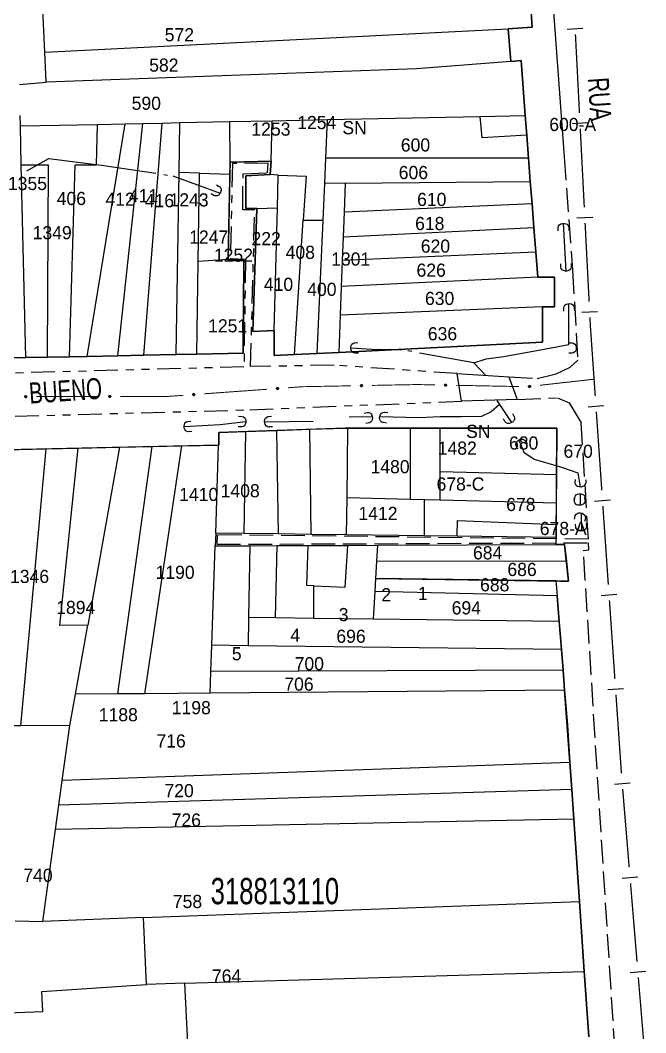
# Model space of a CAD drawing. Extents: x 201053 to 202535, y 4855063 to 4857394.
# Drawn here: x 202379.5 to 202498.6, y 4856616.6 to 4856809.4 of the extents above; entities that cross this region are included whole.
import ezdxf
from ezdxf.enums import TextEntityAlignment as Align

# ---------------------------------------------------------------- set-up
doc = ezdxf.new("R2010")
doc.units = 0
doc.header["$LTSCALE"] = 1.5
doc.header["$MEASUREMENT"] = 0
for name, pattern in [('TRACO_05', [11, 7, -1, 0.5, -1, 0.5, -1]), ('TRACO_11', [8, 3, -1, 3, -1]), ('TRACO_25', [8, 3, -1, 1, -1, 1, -1])]:
    doc.linetypes.add(name, pattern=pattern)
for name, color, linetype in [('CD_MALHA_LOTES', 7, 'CONTINUOUS'), ('CD_TXT_QUADRA', 2, 'CONTINUOUS'), ('HD-VALAS-DRENOS', 170, 'CONTINUOUS'), ('LM-LIM-SETORES-BAIRROS', 250, 'CONTINUOUS'), ('RU-QUADRA', 210, 'CONTINUOUS'), ('SV-BUEIRO-VALA', 7, 'CONTINUOUS'), ('SV-EIXO-RUA-N-PAV', 6, 'CONTINUOUS'), ('SV-PONTE-BUEIRO', 251, 'CONTINUOUS'), ('SV-RUA-NAO-PAV', 7, 'CONTINUOUS'), ('SV-RUA-PAVIM', 7, 'CONTINUOUS'), ('SV-TXT-RUA-PAV', 7, 'CONTINUOUS'), ('Th_NmrPort', 7, 'CONTINUOUS')]:
    doc.layers.add(name, color=color, linetype=linetype)
doc.styles.add('ARIAL', font='ARIAL.SHX')

# ---------------------------------------------------------------- blocks, each defined once
blk = doc.blocks.new('COD120', base_point=(202246.23, 4857300.32))
at = {"layer": 'SV-BUEIRO-VALA'}
blk.add_lwpolyline([(202245.23, 4857298.92), (202245.23, 4857299.503333), (202245.23, 4857299.590833), (202245.313333, 4857299.824167), (202245.48, 4857300.086667), (202245.73, 4857300.2325), (202246.063333, 4857300.32), (202246.396667, 4857300.32), (202246.73, 4857300.2325), (202246.98, 4857300.086667), (202247.146667, 4857299.824167), (202247.23, 4857299.590833), (202247.23, 4857299.503333), (202247.23, 4857298.92)], dxfattribs=at)

msp = doc.modelspace()

# ---------------------------------------------------------------- linework, layer by layer
at = {"layer": 'CD_MALHA_LOTES', "linetype": 'Continuous', "flags": 128}
for points in [[(202476.63, 4856812.85), (202476.94, 4856808.05), (202472.35, 4856807.7)], [(202384.16, 4856803.28), (202383.78, 4856811.41)], [(202384.16, 4856803.28), (202472.35, 4856807.7)], [(202472.35, 4856807.7), (202472.88, 4856801.51)], [(202384.433333, 4856797.563333), (202384.16, 4856803.28)], [(202472.88, 4856801.51), (202454.95, 4856800.1), (202384.433333, 4856797.563333)], [(202472.88, 4856801.51), (202474.84, 4856801.67), (202475.62, 4856791.22)], [(202379.32, 4856797.13), (202384.433333, 4856797.563333)], [(202379.51, 4856789.23), (202379.46, 4856791.19)], [(202437.98, 4856790.44), (202467.05, 4856791.05)], [(202467.05, 4856791.05), (202475.62, 4856791.22)], [(202475.91, 4856787.5), (202467.4, 4856786.94), (202467.05, 4856791.05)], [(202475.62, 4856791.22), (202475.91, 4856787.5)], [(202379.51, 4856789.23), (202394.16, 4856789.53)], [(202379.68, 4856781.81), (202379.51, 4856789.23)], [(202392.22, 4856745.35), (202399.46, 4856789.64)], [(202393.98, 4856781.81), (202394.16, 4856789.53)], [(202394.16, 4856789.53), (202399.46, 4856789.64)], [(202398.05, 4856745.46), (202402.82, 4856789.71)], [(202399.46, 4856789.64), (202402.82, 4856789.71)], [(202402.82, 4856789.71), (202406.52, 4856789.79)], [(202403, 4856745.56), (202406.52, 4856789.79)], [(202406.52, 4856789.79), (202409.88, 4856789.86)], [(202409.73, 4856780.39), (202409.88, 4856789.86)], [(202409.88, 4856789.86), (202419.41, 4856790.06)], [(202419.41, 4856790.06), (202427.45, 4856790.22)], [(202419.43, 4856782.34), (202419.41, 4856790.06)], [(202427.25, 4856782.55), (202427.45, 4856790.22)], [(202427.45, 4856790.22), (202437.98, 4856790.44)], [(202437.66, 4856783.07), (202437.98, 4856790.44)], [(202475.91, 4856787.5), (202476.25, 4856783.1)], [(202437.45, 4856778.3), (202437.66, 4856783.07)], [(202476.25, 4856783.1), (202437.66, 4856783.07)], [(202476.25, 4856783.1), (202476.59, 4856778.66)], [(202380.55, 4856745.11), (202379.68, 4856781.81)], [(202379.68, 4856781.81), (202384.79, 4856781.81)], [(202384.79, 4856781.81), (202384.63, 4856745.19)], [(202388.86, 4856745.28), (202389.92, 4856781.81)], [(202389.92, 4856781.81), (202393.98, 4856781.81)], [(202419.43, 4856782.34), (202419.38, 4856780.04)], [(202427.25, 4856782.55), (202419.43, 4856782.34)], [(202427.07, 4856779.99), (202427.25, 4856782.55)], [(202409.18, 4856745.69), (202409.73, 4856780.39)], [(202413.59, 4856780.25), (202409.73, 4856780.39)], [(202413.34, 4856763.43), (202413.59, 4856780.25)], [(202413.59, 4856780.25), (202419.38, 4856780.04)], [(202419.38, 4856780.04), (202419.08, 4856763.78)], [(202422.45, 4856779.75), (202427.07, 4856779.99)], [(202422.45, 4856773.54), (202422.45, 4856779.75)], [(202428.6, 4856779.87), (202427.07, 4856779.99)], [(202428.45, 4856773.64), (202428.6, 4856779.87)], [(202428.6, 4856779.87), (202433.92, 4856779.69)], [(202433.92, 4856779.69), (202433.37, 4856771.3)], [(202437.14, 4856771.3), (202437.45, 4856778.3)], [(202441.43, 4856778.33), (202437.45, 4856778.3)], [(202441.22, 4856772.81), (202441.43, 4856778.33)], [(202441.43, 4856778.33), (202476.59, 4856778.66)], [(202476.59, 4856778.66), (202476.92, 4856774.42)], [(202424.52, 4856773.54), (202422.45, 4856773.54)], [(202427.82, 4856750.27), (202423.76, 4856750.09), (202424.52, 4856773.54)], [(202424.52, 4856773.54), (202428.45, 4856773.64)], [(202427.82, 4856750.27), (202428.45, 4856773.64)], [(202476.92, 4856774.42), (202441.22, 4856772.81)], [(202476.92, 4856774.42), (202477.28, 4856769.82)], [(202431.71, 4856745.69), (202433.37, 4856771.3)], [(202433.37, 4856771.3), (202437.14, 4856771.3)], [(202436.03, 4856745.91), (202437.14, 4856771.3)], [(202441.03, 4856768.03), (202441.22, 4856772.81)], [(202477.28, 4856769.82), (202441.03, 4856768.03)], [(202477.28, 4856769.82), (202477.63, 4856765.23)], [(202440.86, 4856763.61), (202441.03, 4856768.03)], [(202419.08, 4856763.78), (202419.07, 4856763.61), (202422.08, 4856763.61), (202421.9, 4856745.94), (202413.08, 4856745.76)], [(202419.08, 4856763.78), (202413.34, 4856763.43)], [(202440.67, 4856758.67), (202440.86, 4856763.61)], [(202477.63, 4856765.23), (202440.86, 4856763.61)], [(202477.63, 4856765.23), (202478, 4856760.43)], [(202413.08, 4856745.76), (202413.34, 4856763.43)], [(202478, 4856760.43), (202440.67, 4856758.67)], [(202478, 4856760.43), (202481.19, 4856760.43), (202481.19, 4856754.78), (202478.89, 4856754.78)], [(202440.46, 4856753.19), (202440.67, 4856758.67)], [(202478.89, 4856754.78), (202478.89, 4856748.06), (202440.18, 4856746.12)], [(202478.89, 4856754.78), (202440.46, 4856753.19)], [(202440.18, 4856746.12), (202440.46, 4856753.19)], [(202431.71, 4856745.69), (202427.82, 4856745.5), (202427.82, 4856750.27)], [(202380.55, 4856745.11), (202375.69, 4856745.01)], [(202384.63, 4856745.19), (202380.55, 4856745.11)], [(202388.86, 4856745.28), (202384.63, 4856745.19)], [(202392.22, 4856745.35), (202388.86, 4856745.28)], [(202398.05, 4856745.46), (202392.22, 4856745.35)], [(202403, 4856745.56), (202398.05, 4856745.46)], [(202409.18, 4856745.69), (202403, 4856745.56)], [(202413.08, 4856745.76), (202409.18, 4856745.69)], [(202436.03, 4856745.91), (202431.71, 4856745.69)], [(202440.18, 4856746.12), (202436.03, 4856745.91)], [(202417.28, 4856729.27), (202417.28, 4856730.89), (202422.41, 4856731.07)], [(202422.14, 4856711.63), (202422.41, 4856731.07)], [(202422.41, 4856731.07), (202428.35, 4856731.27)], [(202428.35, 4856731.27), (202434.59, 4856731.48)], [(202428.63, 4856711.55), (202428.35, 4856731.27)], [(202434.59, 4856731.48), (202441.34, 4856731.7), (202441.88, 4856731.7)], [(202434.85, 4856711.47), (202434.59, 4856731.48)], [(202441.7, 4856718.45), (202441.88, 4856731.7)], [(202441.88, 4856731.7), (202453.77, 4856731.7)], [(202453.78, 4856731.7), (202453.77, 4856731.7)], [(202453.77, 4856718.12), (202453.77, 4856731.7)], [(202453.78, 4856731.7), (202459.45, 4856731.7)], [(202459.45, 4856731.7), (202481.62, 4856731.7)], [(202459.45, 4856723.363576), (202459.45, 4856731.7)], [(202481.62, 4856731.7), (202481.57, 4856722.78)], [(202417.25, 4856728.46), (202417.28, 4856728.46), (202417.28, 4856729.27)], [(202417.28, 4856729.27), (202417.25, 4856728.46)], [(202373.91, 4856727.52), (202384.44, 4856727.75)], [(202379.57, 4856675.03), (202384.44, 4856727.75)], [(202384.44, 4856727.75), (202390.54, 4856727.88)], [(202392.33, 4856694.19), (202387, 4856694.13), (202390.54, 4856727.88)], [(202390.54, 4856727.88), (202398.38, 4856728.05)], [(202398.38, 4856728.05), (202392.33, 4856694.19)], [(202398.08, 4856681.08), (202404.59, 4856728.19)], [(202398.38, 4856728.05), (202404.59, 4856728.19)], [(202403.22, 4856681.13), (202410.26, 4856728.31)], [(202404.59, 4856728.19), (202410.26, 4856728.31)], [(202410.26, 4856728.31), (202417.25, 4856728.46)], [(202416.69, 4856711.69), (202417.25, 4856728.46)], [(202459.45, 4856717.97), (202459.45, 4856723.363576)], [(202481.57, 4856722.78), (202459.45, 4856723.363576)], [(202481.57, 4856722.78), (202481.53, 4856717.38)], [(202441.6, 4856711.39), (202441.7, 4856718.45)], [(202453.77, 4856718.12), (202441.7, 4856718.45)], [(202456.47, 4856718.05), (202453.77, 4856718.12)], [(202459.45, 4856717.97), (202456.47, 4856718.05)], [(202456.47, 4856711.2), (202456.47, 4856718.05)], [(202481.53, 4856717.38), (202459.45, 4856717.97)], [(202481.53, 4856717.38), (202481.51, 4856713.32)], [(202462.69, 4856711.13), (202462.7, 4856714.13), (202481.51, 4856713.32)], [(202416.69, 4856711.69), (202416.61, 4856709.27)], [(202422.14, 4856711.63), (202416.69, 4856711.69)], [(202428.63, 4856711.55), (202422.14, 4856711.63)], [(202434.85, 4856711.47), (202428.63, 4856711.55)], [(202481.51, 4856713.32), (202481.49, 4856710.89)], [(202441.6, 4856711.39), (202434.85, 4856711.47)], [(202456.47, 4856711.2), (202441.6, 4856711.39)], [(202462.69, 4856711.13), (202456.47, 4856711.2)], [(202481.49, 4856710.89), (202462.69, 4856711.13)], [(202415.97, 4856690.34), (202416.61, 4856709.27)], [(202416.61, 4856709.27), (202423.23, 4856709.3)], [(202423.03, 4856695.61), (202423.23, 4856709.3)], [(202423.23, 4856709.3), (202428.37, 4856709.32)], [(202428.1, 4856695.54), (202428.37, 4856709.32)], [(202428.37, 4856709.32), (202434.31, 4856709.34)], [(202435.4, 4856701.65), (202434.04, 4856701.7), (202434.31, 4856709.34)], [(202434.31, 4856709.34), (202441.88, 4856709.37)], [(202435.4, 4856701.65), (202441.34, 4856701.43), (202441.88, 4856709.37)], [(202441.88, 4856709.37), (202447.56, 4856709.4)], [(202447.38, 4856706.29), (202447.56, 4856709.4)], [(202447.56, 4856709.4), (202481.49, 4856709.54)], [(202481.62, 4856709.54), (202483.11, 4856709.54), (202483.51, 4856706.33)], [(202447.2, 4856703.04), (202447.38, 4856706.29)], [(202483.51, 4856706.33), (202447.38, 4856706.29)], [(202483.51, 4856706.33), (202483.86, 4856702.58)], [(202447.06, 4856700.6), (202447.2, 4856703.04)], [(202481.427514, 4856702.610522), (202447.2, 4856703.04)], [(202481.427514, 4856702.610522), (202481.68, 4856699.79)], [(202483.86, 4856702.58), (202481.427514, 4856702.610522)], [(202435.39, 4856695.46), (202435.4, 4856701.65)], [(202446.75, 4856695.32), (202447.06, 4856700.6)], [(202481.68, 4856699.79), (202447.06, 4856700.6)], [(202481.68, 4856699.79), (202482.07, 4856694.89)], [(202389.98, 4856681.02), (202392.33, 4856694.19)], [(202422.95, 4856690.26), (202423.03, 4856695.61)], [(202428.1, 4856695.54), (202423.03, 4856695.61)], [(202435.39, 4856695.46), (202428.1, 4856695.54)], [(202446.75, 4856695.32), (202435.39, 4856695.46)], [(202482.07, 4856694.89), (202446.75, 4856695.32)], [(202482.07, 4856694.89), (202482.5, 4856689.54)], [(202415.8, 4856685.33), (202415.97, 4856690.34)], [(202422.95, 4856690.26), (202415.97, 4856690.34)], [(202482.5, 4856689.54), (202422.95, 4856690.26)], [(202482.5, 4856689.54), (202482.82, 4856685.6)], [(202415.66, 4856681.23), (202415.8, 4856685.33)], [(202482.82, 4856685.6), (202415.8, 4856685.33)], [(202482.82, 4856685.6), (202483.12, 4856681.8)], [(202388.9, 4856675.07), (202389.98, 4856681.02)], [(202398.08, 4856681.08), (202389.98, 4856681.02)], [(202403.22, 4856681.13), (202398.08, 4856681.08)], [(202415.66, 4856681.23), (202403.22, 4856681.13)], [(202483.12, 4856681.8), (202415.66, 4856681.23)], [(202483.12, 4856681.8), (202483.65, 4856675.2), (202484.14, 4856668.05)], [(202379.57, 4856675.03), (202369.29, 4856674.99)], [(202388.9, 4856675.07), (202379.57, 4856675.03)], [(202387.45, 4856664.58), (202388.9, 4856675.07)], [(202484.14, 4856668.05), (202387.45, 4856664.58)], [(202484.14, 4856668.05), (202484.49, 4856662.88)], [(202386.81, 4856659.92), (202387.45, 4856664.58)], [(202484.49, 4856662.88), (202386.81, 4856659.92)], [(202484.49, 4856662.88), (202484.87, 4856657.23)], [(202386.17, 4856655.26), (202386.81, 4856659.92)], [(202484.87, 4856657.23), (202386.17, 4856655.26)], [(202484.87, 4856657.23), (202485.94, 4856641.58)], [(202383.76, 4856637.76), (202386.17, 4856655.26)], [(202402.96, 4856638.48), (202485.94, 4856641.58)], [(202485.94, 4856641.58), (202486.84, 4856628.23)], [(202402.96, 4856638.48), (202383.76, 4856637.76)], [(202403.51, 4856625.77), (202402.96, 4856638.48)], [(202378.49, 4856637.85), (202383.76, 4856637.76)], [(202410.79, 4856625.99), (202486.84, 4856628.23)], [(202486.84, 4856628.23), (202486.89, 4856627.49), (202487.72, 4856615.78)], [(202383.57, 4856624.41), (202403.51, 4856625.77)], [(202410.79, 4856625.99), (202403.51, 4856625.77)], [(202411.61, 4856610.7), (202410.79, 4856625.99)], [(202383.76, 4856620.59), (202383.57, 4856624.41)], [(202318.57, 4856618.12), (202383.76, 4856620.59)]]:
    msp.add_lwpolyline(points, dxfattribs=at)
at = {"layer": 'CD_MALHA_LOTES', "linetype": 'Continuous'}
msp.add_lwpolyline([(202481.49, 4856709.54), (202481.62, 4856709.54)], dxfattribs=at)
at = {"layer": 'HD-VALAS-DRENOS', "linetype": 'TRACO_05'}
for points in [[(202380.71, 4856780.71, 2.57), (202384.91, 4856783.02, 2.57), (202394.94, 4856781.79, 2.57), (202408.54, 4856779.72, 2.57), (202417.55, 4856776.45, 2.57)], [(202483.4, 4856761.6, 2.61), (202482.89, 4856770.68, 2.61)], [(202465.82, 4856744.14, 2.59), (202468.18, 4856744.87, 2.59), (202471.55, 4856745.35, 2.59), (202479.53, 4856746.82, 2.59), (202483.9, 4856747.6, 2.59), (202483.91, 4856755.39, 2.59)], [(202468.08, 4856741.75, 2.61), (202465.82, 4856744.14, 2.61), (202452.17, 4856746.59, 2.59), (202447.43, 4856746.57, 2.59), (202442.42, 4856746.92, 2.59)], [(202470.23, 4856736.95, 2.63), (202470.71, 4856736.2, 2.63), (202473.04, 4856732.77, 2.63)], [(202470.71, 4856736.2, 2.68), (202469.16, 4856734.81, 2.68), (202467.29, 4856733.9, 2.73), (202463.44, 4856733.85, 2.73), (202459.45, 4856733.84, 2.73), (202455.52, 4856733.66, 2.73), (202447.93, 4856733.83, 2.73)], [(202422.42, 4856732.9, 2.78), (202417.52, 4856732.29, 2.78), (202410.68, 4856731.91, 2.78)], [(202435.28, 4856732.97, 2.74), (202426.02, 4856732.85, 2.74)], [(202446.51, 4856733.83, 2.73), (202442.09, 4856733.76, 2.73)], [(202474.41, 4856729.43, 2.63), (202475.39, 4856727.13, 2.59), (202477.32, 4856725.77, 2.59), (202482.55, 4856724.26, 2.6), (202485.62, 4856723.19, 2.6), (202486.09, 4856720.49, 2.54)], [(202486.09, 4856719.19, 2.54), (202486.09, 4856717.01, 2.54)], [(202486.28, 4856715.52, 2.55), (202486.36, 4856712.09, 2.55)]]:
    msp.add_polyline3d(points, dxfattribs=at)
at = {"layer": 'LM-LIM-SETORES-BAIRROS'}
for points in [[(202486.596586, 4856807.799771), (202483.603752, 4856807.592536)], [(202487.54748, 4856789.798168), (202484.551407, 4856789.644705)], [(202488.468256, 4856771.821734), (202485.472183, 4856771.668271)], [(202489.389032, 4856753.8453), (202486.39296, 4856753.691838)], [(202490.587797, 4856735.912826), (202487.594992, 4856735.705166)], [(202491.833755, 4856717.956), (202488.840951, 4856717.748341)], [(202493.079713, 4856699.999175), (202490.086909, 4856699.791515)], [(202494.325672, 4856682.042349), (202491.332867, 4856681.834689)], [(202495.586835, 4856664.107222), (202492.597145, 4856663.858721)], [(202497.077843, 4856646.169081), (202494.088153, 4856645.92058)], [(202498.568852, 4856628.230941), (202495.579162, 4856627.982439)]]:
    msp.add_lwpolyline(points, dxfattribs=at)
at = {"layer": 'LM-LIM-SETORES-BAIRROS', "const_width": 0.25}
for points in [[(202485.21, 4856806.11), (202485.169247, 4856806.698543)], [(202485.230976, 4856805.700489), (202485.21, 4856806.11)], [(202485.947135, 4856791.718818), (202485.230976, 4856805.700489)], [(202486.867911, 4856773.742384), (202486.100598, 4856788.722746)], [(202487.788687, 4856755.76595), (202487.021374, 4856770.746312)], [(202488.02, 4856751.25), (202487.94215, 4856752.769878)], [(202488.053096, 4856750.773018), (202488.02, 4856751.25)], [(202488.952955, 4856737.804199), (202488.053096, 4856750.773018)], [(202490.198913, 4856719.847373), (202489.160615, 4856734.811395)], [(202491.444871, 4856701.890548), (202490.406573, 4856716.854569)], [(202492.69083, 4856683.933722), (202491.652531, 4856698.897743)], [(202493.936788, 4856665.976896), (202492.898489, 4856680.940918)], [(202495.417331, 4856648.037958), (202494.174824, 4856662.986408)], [(202496.908339, 4856630.099817), (202495.665832, 4856645.048267)], [(202498.2, 4856614.56), (202497.15684, 4856627.110127)]]:
    msp.add_lwpolyline(points, dxfattribs=at)
at = {"layer": 'RU-QUADRA', "linetype": 'Continuous', "flags": 128}
for points in [[(202375.69, 4856745.01), (202380.55, 4856745.11), (202384.63, 4856745.19), (202388.86, 4856745.28), (202392.22, 4856745.35), (202398.05, 4856745.46), (202403, 4856745.56), (202409.18, 4856745.69), (202413.08, 4856745.76), (202421.9, 4856745.94), (202422.08, 4856763.61), (202419.08, 4856763.78), (202419.43, 4856782.34), (202427.25, 4856782.55), (202427.07, 4856779.99), (202422.45, 4856779.75), (202422.45, 4856773.54), (202424.52, 4856773.54), (202423.76, 4856750.09), (202427.82, 4856750.27), (202427.82, 4856745.5), (202431.71, 4856745.69), (202436.03, 4856745.91), (202440.18, 4856746.12), (202478.89, 4856748.06), (202478.89, 4856754.78), (202481.19, 4856754.78), (202481.19, 4856760.43), (202478, 4856760.43), (202477.63, 4856765.23), (202477.28, 4856769.82), (202476.92, 4856774.42), (202476.59, 4856778.66), (202476.25, 4856783.1), (202475.91, 4856787.5), (202475.62, 4856791.22), (202474.84, 4856801.67), (202472.88, 4856801.53), (202472.35, 4856807.7), (202476.94, 4856808.05), (202476.63, 4856812.85)], [(202487.72, 4856615.78), (202486.84, 4856628.23), (202485.94, 4856641.58), (202484.87, 4856657.23), (202484.49, 4856662.88), (202484.14, 4856668.05), (202483.12, 4856681.8), (202482.82, 4856685.6), (202482.5, 4856689.54), (202482.07, 4856694.89), (202481.68, 4856699.79), (202447.06, 4856700.6), (202447.2, 4856703.04), (202482.42, 4856702.55), (202483.86, 4856702.58), (202483.11, 4856709.54), (202481.49, 4856709.54), (202481.62, 4856731.7), (202441.34, 4856731.7), (202417.28, 4856730.89), (202417.28, 4856728.46), (202342, 4856726.83)]]:
    msp.add_lwpolyline(points, dxfattribs=at)
at = {"layer": 'SV-EIXO-RUA-N-PAV', "const_width": 0.18}
for points in [[(202478.437311, 4856739.853791), (202488.374809, 4856740.970101)], [(202488.374809, 4856740.970101), (202488.73, 4856741.01)], [(202414.509107, 4856738.230482), (202426.478016, 4856739.093737)], [(202430.467652, 4856739.381489), (202432.462471, 4856739.525365)], [(202432.462471, 4856739.525365), (202433.22, 4856739.58)], [(202433.22, 4856739.58), (202442.458876, 4856739.753363)], [(202446.458172, 4856739.828408), (202454.456764, 4856739.978498)], [(202454.456764, 4856739.978498), (202455.07, 4856739.99)], [(202455.07, 4856739.99), (202458.456007, 4856739.92367)], [(202462.45524, 4856739.845328), (202474.452938, 4856739.610301)], [(202382.527191, 4856737.730036), (202394.527191, 4856737.7311)], [(202398.527191, 4856737.731454), (202407.527191, 4856737.732252)], [(202407.527191, 4856737.732252), (202407.57, 4856737.73)], [(202407.57, 4856737.73), (202410.51947, 4856737.94273)]]:
    msp.add_lwpolyline(points, dxfattribs=at)
at = {"layer": 'SV-EIXO-RUA-N-PAV'}
for points in [[(202428.321607, 4856739.337072), (202428.353086, 4856739.374504), (202428.387794, 4856739.400237), (202428.422921, 4856739.413368), (202428.456987, 4856739.416878), (202428.492242, 4856739.416543), (202428.527712, 4856739.408364), (202428.565069, 4856739.390565), (202428.60284, 4856739.359251), (202428.626865, 4856739.321963), (202428.641581, 4856739.288214), (202428.647286, 4856739.252903), (202428.646387, 4856739.218659), (202428.636672, 4856739.182096), (202428.618265, 4856739.144414), (202428.585858, 4856739.107196), (202428.551658, 4856739.082201), (202428.517348, 4856739.070392), (202428.481813, 4856739.064882), (202428.445824, 4856739.065655), (202428.411052, 4856739.073885), (202428.373145, 4856739.092486), (202428.336835, 4856739.124958), (202428.311516, 4856739.158784), (202428.299229, 4856739.192919), (202428.294591, 4856739.228026), (202428.294497, 4856739.263391), (202428.301235, 4856739.299389), (202428.321607, 4856739.337072)], [(202444.312804, 4856739.898251), (202444.34623, 4856739.933955), (202444.382259, 4856739.957805), (202444.418034, 4856739.969048), (202444.452239, 4856739.97074), (202444.487426, 4856739.96853), (202444.522411, 4856739.958474), (202444.558768, 4856739.938713), (202444.594819, 4856739.905434), (202444.616825, 4856739.86692), (202444.629725, 4856739.832436), (202444.633542, 4856739.796871), (202444.630823, 4856739.762724), (202444.619176, 4856739.726729), (202444.59879, 4856739.69008), (202444.564449, 4856739.65464), (202444.528967, 4856739.6315), (202444.494077, 4856739.621534), (202444.458299, 4856739.617922), (202444.422402, 4856739.620609), (202444.388117, 4856739.630677), (202444.351254, 4856739.651269), (202444.316724, 4856739.685627), (202444.293241, 4856739.720753), (202444.282787, 4856739.755493), (202444.280024, 4856739.790797), (202444.281812, 4856739.826117), (202444.290456, 4856739.861706), (202444.312804, 4856739.898251)], [(202460.314126, 4856739.997373), (202460.348897, 4856740.031768), (202460.385813, 4856740.054219), (202460.421994, 4856740.064083), (202460.456238, 4856740.064462), (202460.491315, 4856740.060904), (202460.525888, 4856740.049515), (202460.561461, 4856740.028374), (202460.596209, 4856739.993737), (202460.616723, 4856739.954408), (202460.62829, 4856739.919455), (202460.630742, 4856739.88377), (202460.626715, 4856739.849752), (202460.613697, 4856739.81423), (202460.591921, 4856739.77839), (202460.556246, 4856739.744292), (202460.519903, 4856739.72253), (202460.484657, 4856739.713908), (202460.448766, 4856739.711671), (202460.412999, 4856739.715732), (202460.379125, 4856739.727108), (202460.343079, 4856739.749098), (202460.309891, 4856739.784755), (202460.287772, 4856739.820755), (202460.278658, 4856739.85587), (202460.277251, 4856739.891254), (202460.280391, 4856739.92648), (202460.290393, 4856739.961711), (202460.314126, 4856739.997373)], [(202476.294741, 4856739.723882), (202476.324703, 4856739.762538), (202476.358359, 4856739.789635), (202476.392934, 4856739.804155), (202476.426833, 4856739.80902), (202476.462073, 4856739.81009), (202476.497842, 4856739.803331), (202476.535878, 4856739.787035), (202476.574867, 4856739.757251), (202476.600359, 4856739.72095), (202476.616408, 4856739.687815), (202476.623516, 4856739.652759), (202476.623982, 4856739.618507), (202476.615732, 4856739.581585), (202476.598842, 4856739.5432), (202476.567944, 4856739.50472), (202476.534767, 4856739.478382), (202476.500955, 4856739.465215), (202476.465667, 4856739.458293), (202476.429676, 4856739.457631), (202476.394604, 4856739.464468), (202476.355986, 4856739.481544), (202476.318411, 4856739.512543), (202476.291764, 4856739.545334), (202476.278126, 4856739.578951), (202476.272093, 4856739.613846), (202476.270589, 4856739.649179), (202476.275887, 4856739.685417), (202476.294741, 4856739.723882)], [(202380.381928, 4856737.811359), (202380.415433, 4856737.846987), (202380.451515, 4856737.870757), (202380.487315, 4856737.881921), (202380.521523, 4856737.883537), (202380.556706, 4856737.881248), (202380.591668, 4856737.871115), (202380.627981, 4856737.851272), (202380.663958, 4856737.817913), (202380.685878, 4856737.77935), (202380.698701, 4856737.744837), (202380.70244, 4856737.709264), (202380.699644, 4856737.675123), (202380.687917, 4856737.639155), (202380.667449, 4856737.602551), (202380.633029, 4856737.567187), (202380.597496, 4856737.544126), (202380.562585, 4856737.534238), (202380.526798, 4856737.530706), (202380.490907, 4856737.533473), (202380.456645, 4856737.543617), (202380.419828, 4856737.564291), (202380.385374, 4856737.598726), (202380.361969, 4856737.633904), (202380.351593, 4856737.668667), (202380.348909, 4856737.703978), (202380.350775, 4856737.739294), (202380.359498, 4856737.774863), (202380.381928, 4856737.811359)], [(202396.383501, 4856737.841345), (202396.417588, 4856737.876418), (202396.454056, 4856737.899591), (202396.490035, 4856737.910164), (202396.524265, 4856737.911217), (202396.559405, 4856737.908351), (202396.594196, 4856737.897644), (202396.630178, 4856737.877207), (202396.665601, 4856737.84326), (202396.686884, 4856737.804342), (202396.699137, 4856737.769623), (202396.70229, 4856737.733993), (202396.698933, 4856737.699903), (202396.686616, 4856737.664132), (202396.66555, 4856737.62787), (202396.630553, 4856737.593077), (202396.594645, 4856737.570604), (202396.559576, 4856737.561291), (202396.523736, 4856737.558347), (202396.487895, 4856737.561704), (202396.453805, 4856737.572411), (202396.417333, 4856737.593688), (202396.38345, 4856737.628685), (202396.360626, 4856737.664243), (202396.350823, 4856737.699172), (202396.34872, 4856737.734522), (202396.351167, 4856737.769802), (202396.360474, 4856737.805223), (202396.383501, 4856737.841345)], [(202412.363061, 4856738.186065), (202412.39454, 4856738.223497), (202412.429249, 4856738.24923), (202412.464375, 4856738.262361), (202412.498441, 4856738.265871), (202412.533696, 4856738.265536), (202412.569167, 4856738.257357), (202412.606524, 4856738.239558), (202412.644294, 4856738.208244), (202412.668319, 4856738.170956), (202412.683035, 4856738.137207), (202412.68874, 4856738.101896), (202412.687841, 4856738.067652), (202412.678126, 4856738.031089), (202412.659719, 4856737.993407), (202412.627313, 4856737.956189), (202412.593112, 4856737.931194), (202412.558803, 4856737.919385), (202412.523267, 4856737.913875), (202412.487278, 4856737.914648), (202412.452506, 4856737.922878), (202412.4146, 4856737.941479), (202412.37829, 4856737.973951), (202412.352971, 4856738.007777), (202412.340683, 4856738.041912), (202412.336046, 4856738.077019), (202412.335951, 4856738.112384), (202412.342689, 4856738.148382), (202412.363061, 4856738.186065)]]:
    msp.add_lwpolyline(points, close=True, dxfattribs=at)
for points in [[(202428.294497, 4856739.263391), (202428.626865, 4856739.321963)], [(202428.294591, 4856739.228026), (202428.641581, 4856739.288214)], [(202428.298243, 4856739.247074), (202428.629133, 4856739.306509)], [(202428.299229, 4856739.192919), (202428.647286, 4856739.252903)], [(202428.299532, 4856739.210229), (202428.642867, 4856739.267826)], [(202428.301235, 4856739.299389), (202428.60284, 4856739.359251)], [(202428.302594, 4856739.281589), (202428.610249, 4856739.340717)], [(202428.30889, 4856739.175334), (202428.643862, 4856739.235064)], [(202428.311516, 4856739.158784), (202428.646387, 4856739.218659)], [(202428.312389, 4856739.316497), (202428.580575, 4856739.372778)], [(202428.321607, 4856739.337072), (202428.565069, 4856739.390565)], [(202428.326413, 4856739.141028), (202428.636887, 4856739.198991)], [(202428.336835, 4856739.124958), (202428.636672, 4856739.182096)], [(202428.339582, 4856739.356765), (202428.539045, 4856739.398512)], [(202428.353086, 4856739.374504), (202428.527712, 4856739.408364)], [(202428.35871, 4856739.110524), (202428.624469, 4856739.162526)], [(202428.372808, 4856739.389259), (202428.501219, 4856739.410833)], [(202428.373145, 4856739.092486), (202428.618265, 4856739.144414)], [(202428.387794, 4856739.400237), (202428.492242, 4856739.416543)], [(202428.39742, 4856739.085955), (202428.594357, 4856739.124784)], [(202428.411052, 4856739.073885), (202428.585858, 4856739.107196)], [(202428.432721, 4856739.070716), (202428.562394, 4856739.093749)], [(202428.445824, 4856739.065655), (202428.551658, 4856739.082201)], [(202444.280024, 4856739.790797), (202444.629725, 4856739.832436)], [(202444.281812, 4856739.826117), (202444.616825, 4856739.86692)], [(202444.282787, 4856739.755493), (202444.633542, 4856739.796871)], [(202444.284011, 4856739.772763), (202444.629924, 4856739.812008)], [(202444.284684, 4856739.809624), (202444.618268, 4856739.851367)], [(202444.290456, 4856739.861706), (202444.594819, 4856739.905434)], [(202444.290866, 4856739.843859), (202444.601231, 4856739.886531)], [(202444.291498, 4856739.737419), (202444.629175, 4856739.779239)], [(202444.293241, 4856739.720753), (202444.630823, 4856739.762724)], [(202444.302504, 4856739.878196), (202444.573305, 4856739.920126)], [(202444.307171, 4856739.702229), (202444.62029, 4856739.743589)], [(202444.312804, 4856739.898251), (202444.558768, 4856739.938713)], [(202444.316724, 4856739.685627), (202444.619176, 4856739.726729)], [(202444.331802, 4856739.916959), (202444.533203, 4856739.948034)], [(202444.337799, 4856739.67005), (202444.605949, 4856739.707836)], [(202444.34623, 4856739.933955), (202444.522411, 4856739.958474)], [(202444.351254, 4856739.651269), (202444.59879, 4856739.69008)], [(202444.36671, 4856739.947639), (202444.496086, 4856739.96235)], [(202444.375147, 4856739.643455), (202444.573872, 4856739.67175)], [(202444.382259, 4856739.957805), (202444.487426, 4856739.96853)], [(202444.388117, 4856739.630677), (202444.564449, 4856739.65464)], [(202444.409587, 4856739.62636), (202444.540302, 4856739.64246)], [(202444.422402, 4856739.620609), (202444.528967, 4856739.6315)], [(202460.277251, 4856739.891254), (202460.62829, 4856739.919455)], [(202460.278658, 4856739.85587), (202460.630742, 4856739.88377)], [(202460.280391, 4856739.92648), (202460.616723, 4856739.954408)], [(202460.280543, 4856739.87308), (202460.627707, 4856739.899034)], [(202460.282629, 4856739.909888), (202460.617568, 4856739.938811)], [(202460.28667, 4856739.837476), (202460.625701, 4856739.866319)], [(202460.287772, 4856739.820755), (202460.626715, 4856739.849752)], [(202460.290119, 4856739.943861), (202460.601892, 4856739.974603)], [(202460.290393, 4856739.961711), (202460.596209, 4856739.993737)], [(202460.300982, 4856739.801711), (202460.615457, 4856739.831035)], [(202460.303065, 4856739.977727), (202460.575275, 4856740.009244)], [(202460.309891, 4856739.784755), (202460.613697, 4856739.81423)], [(202460.314126, 4856739.997373), (202460.561461, 4856740.028374)], [(202460.330354, 4856739.768381), (202460.599755, 4856739.795858)], [(202460.333827, 4856740.015339), (202460.536272, 4856740.038668)], [(202460.343079, 4856739.749098), (202460.591921, 4856739.77839)], [(202460.348897, 4856740.031768), (202460.525888, 4856740.049515)], [(202460.366655, 4856739.740374), (202460.566318, 4856739.761029)], [(202460.369886, 4856740.044657), (202460.499731, 4856740.054397)], [(202460.379125, 4856739.727108), (202460.556246, 4856739.744292)], [(202460.385813, 4856740.054219), (202460.491315, 4856740.060904)], [(202460.400414, 4856739.72197), (202460.53165, 4856739.733047)], [(202460.412999, 4856739.715732), (202460.519903, 4856739.72253)], [(202476.270589, 4856739.649179), (202476.600359, 4856739.72095)], [(202476.272093, 4856739.613846), (202476.616408, 4856739.687815)], [(202476.274983, 4856739.633024), (202476.603241, 4856739.705599)], [(202476.275887, 4856739.685417), (202476.574867, 4856739.757251)], [(202476.277739, 4856739.59626), (202476.618506, 4856739.667494)], [(202476.277955, 4856739.667686), (202476.583008, 4856739.739027)], [(202476.278126, 4856739.578951), (202476.623516, 4856739.652759)], [(202476.28635, 4856739.702956), (202476.55208, 4856739.76988)], [(202476.28848, 4856739.561766), (202476.620806, 4856739.634798)], [(202476.291764, 4856739.545334), (202476.623982, 4856739.618507)], [(202476.294741, 4856739.723882), (202476.535878, 4856739.787035)], [(202476.307356, 4856739.528185), (202476.615274, 4856739.598476)], [(202476.311917, 4856739.744275), (202476.509558, 4856739.793939)], [(202476.318411, 4856739.512543), (202476.615732, 4856739.581585)], [(202476.324703, 4856739.762538), (202476.497842, 4856739.803331)], [(202476.340844, 4856739.498993), (202476.604319, 4856739.561544)], [(202476.343822, 4856739.778068), (202476.47127, 4856739.804742)], [(202476.355986, 4856739.481544), (202476.598842, 4856739.5432)], [(202476.358359, 4856739.789635), (202476.462073, 4856739.81009)], [(202476.380502, 4856739.475986), (202476.575735, 4856739.522633)], [(202476.394604, 4856739.464468), (202476.567944, 4856739.50472)], [(202476.416382, 4856739.462166), (202476.545034, 4856739.490349)], [(202476.429676, 4856739.457631), (202476.534767, 4856739.478382)], [(202380.348909, 4856737.703978), (202380.698701, 4856737.744837)], [(202380.350775, 4856737.739294), (202380.685878, 4856737.77935)], [(202380.351593, 4856737.668667), (202380.70244, 4856737.709264)], [(202380.352855, 4856737.685934), (202380.698855, 4856737.724409)], [(202380.353611, 4856737.722794), (202380.687286, 4856737.763794)], [(202380.359498, 4856737.774863), (202380.663958, 4856737.817913)], [(202380.359868, 4856737.757015), (202380.670328, 4856737.798996)], [(202380.360264, 4856737.650574), (202380.698032, 4856737.691642)], [(202380.361969, 4856737.633904), (202380.699644, 4856737.675123)], [(202380.371583, 4856737.791326), (202380.642477, 4856737.832653)], [(202380.375858, 4856737.61535), (202380.689069, 4856737.656012)], [(202380.381928, 4856737.811359), (202380.627981, 4856737.851272)], [(202380.385374, 4856737.598726), (202380.687917, 4856737.639155)], [(202380.400967, 4856737.830024), (202380.602437, 4856737.86065)], [(202380.406415, 4856737.583102), (202380.674648, 4856737.620291)], [(202380.415433, 4856737.846987), (202380.591668, 4856737.871115)], [(202380.419828, 4856737.564291), (202380.667449, 4856737.602551)], [(202380.435943, 4856737.860626), (202380.565352, 4856737.875049)], [(202380.443703, 4856737.556424), (202380.64249, 4856737.584277)], [(202380.451515, 4856737.870757), (202380.556706, 4856737.881248)], [(202380.456645, 4856737.543617), (202380.633029, 4856737.567187)], [(202380.478105, 4856737.539252), (202380.608856, 4856737.555061)], [(202380.490907, 4856737.533473), (202380.597496, 4856737.544126)], [(202396.34872, 4856737.734522), (202396.699137, 4856737.769623)], [(202396.350823, 4856737.699172), (202396.70229, 4856737.733993)], [(202396.351167, 4856737.769802), (202396.686884, 4856737.804342)], [(202396.35237, 4856737.716416), (202396.698955, 4856737.749195)], [(202396.353731, 4856737.753258), (202396.688036, 4856737.788765)], [(202396.359195, 4856737.680939), (202396.697594, 4856737.716446)], [(202396.360474, 4856737.805223), (202396.665601, 4856737.84326)], [(202396.360551, 4856737.787372), (202396.671658, 4856737.824241)], [(202396.360626, 4856737.664243), (202396.698933, 4856737.699903)], [(202396.372828, 4856737.821486), (202396.644365, 4856737.858352)], [(202396.374208, 4856737.645462), (202396.688045, 4856737.680968)], [(202396.38345, 4856737.628685), (202396.686616, 4856737.664132)], [(202396.383501, 4856737.841345), (202396.630178, 4856737.877207)], [(202396.402844, 4856737.859695), (202396.604791, 4856737.887003)], [(202396.404231, 4856737.612717), (202396.673039, 4856737.645489)], [(202396.417333, 4856737.593688), (202396.66555, 4856737.62787)], [(202396.417588, 4856737.876418), (202396.594196, 4856737.897644)], [(202396.438319, 4856737.889718), (202396.567948, 4856737.90201)], [(202396.441075, 4856737.585429), (202396.640293, 4856737.610008)], [(202396.453805, 4856737.572411), (202396.630553, 4856737.593077)], [(202396.454056, 4856737.899591), (202396.559405, 4856737.908351)], [(202396.47519, 4856737.567694), (202396.606183, 4856737.58135)], [(202396.487895, 4856737.561704), (202396.594645, 4856737.570604)], [(202412.335951, 4856738.112384), (202412.668319, 4856738.170956)], [(202412.336046, 4856738.077019), (202412.683035, 4856738.137207)], [(202412.339697, 4856738.096067), (202412.670587, 4856738.155502)], [(202412.340683, 4856738.041912), (202412.68874, 4856738.101896)], [(202412.340987, 4856738.059222), (202412.684322, 4856738.116819)], [(202412.342689, 4856738.148382), (202412.644294, 4856738.208244)], [(202412.344048, 4856738.130582), (202412.651703, 4856738.18971)], [(202412.350344, 4856738.024327), (202412.685316, 4856738.084057)], [(202412.352971, 4856738.007777), (202412.687841, 4856738.067652)], [(202412.353843, 4856738.16549), (202412.622029, 4856738.221771)], [(202412.363061, 4856738.186065), (202412.606524, 4856738.239558)], [(202412.367867, 4856737.990021), (202412.678342, 4856738.047984)], [(202412.37829, 4856737.973951), (202412.678126, 4856738.031089)], [(202412.381036, 4856738.205758), (202412.580499, 4856738.247505)], [(202412.39454, 4856738.223497), (202412.569167, 4856738.257357)], [(202412.400164, 4856737.959517), (202412.665923, 4856738.011518)], [(202412.414262, 4856738.238251), (202412.542673, 4856738.259826)], [(202412.4146, 4856737.941479), (202412.659719, 4856737.993407)], [(202412.429249, 4856738.24923), (202412.533696, 4856738.265536)], [(202412.438874, 4856737.934948), (202412.635812, 4856737.973777)], [(202412.452506, 4856737.922878), (202412.627313, 4856737.956189)], [(202412.474175, 4856737.919709), (202412.603848, 4856737.942742)], [(202412.487278, 4856737.914648), (202412.593112, 4856737.931194)]]:
    msp.add_lwpolyline(points, dxfattribs=at)
at = {"layer": 'SV-PONTE-BUEIRO', "linetype": 'Continuous'}
msp.add_polyline3d([(202462.69, 4856742.07, 3.12), (202472.49, 4856741.47, 3.2), (202474.07, 4856737.14, 3.21), (202463.5, 4856736.82, 3.03)], close=True, dxfattribs=at)
at = {"layer": 'SV-RUA-NAO-PAV', "linetype": 'TRACO_25'}
for points in [[(202462.69, 4856742.07, 3.12), (202439.22, 4856743.68, 2.8), (202423.32, 4856743.4, 2.8), (202424.14, 4856773.25, 2.8), (202421.84, 4856773.28, 2.8), (202421.9, 4856780.14, 2.8), (202426.55, 4856780.33, 2.8), (202426.69, 4856782.16, 2.8), (202419.9, 4856782.07, 2.8), (202419.46, 4856763.99, 2.8), (202422.37, 4856763.89, 2.8), (202422.07, 4856743.36, 2.8), (202354.8, 4856741.53, 2.89), (202318.56, 4856740.46, 2.89)], [(202472.49, 4856741.47, 3.2), (202477.91, 4856741.17, 3.2), (202481.51, 4856742.02, 3.2), (202484.18, 4856743.33, 3.1), (202485.63, 4856744.65, 3.35)], [(202318.56, 4856731.49, 2.65), (202354.55, 4856733.29, 2.65), (202423.17, 4856735.19, 3.05), (202463.5, 4856736.82, 3.03)], [(202474.07, 4856737.14, 3.21), (202481.75, 4856737.46, 3), (202483.96, 4856736.5, 3), (202486.3, 4856732.7, 3.49)]]:
    msp.add_polyline3d(points, dxfattribs=at)
at = {"layer": 'SV-RUA-PAVIM', "linetype": 'Continuous'}
msp.add_polyline3d([(202468.53, 4856977.13, 9.42), (202469.9, 4856974.49, 9.42), (202474.17, 4856907.28, 7.24), (202480, 4856824.83, 4.25), (202483.04, 4856783.37, 4.25)], dxfattribs=at)
at = {"layer": 'SV-RUA-PAVIM', "linetype": 'TRACO_11'}
for points in [[(202483.04, 4856783.37, 4.25), (202484.62, 4856761.74, 2.74), (202485.63, 4856744.65, 3.64)], [(202487.64, 4856710.53, 3.64), (202486.3, 4856732.7, 3.64)], [(202487.64, 4856710.53, 3.64), (202416.98, 4856711.39, 3.64), (202416.92, 4856709.57, 3.64), (202487.65, 4856709.86, 3.64)], [(202486.68, 4856708.41, 3.44), (202487.73, 4856708.53, 3.64), (202487.65, 4856709.86, 3.64)], [(202318.56, 4856522.88, 10.09), (202321.29, 4856523.06, 10.09), (202332.37, 4856523.77, 10.26), (202466.72, 4856530.05, 10.83), (202495.32, 4856533.25, 12.1), (202496.24, 4856533.95, 12.1), (202496.78, 4856535, 12.11), (202497.23, 4856537.76, 11.97), (202496.39, 4856555.01, 10.56), (202495.38, 4856570.94, 3.44), (202486.68, 4856708.41, 3.44)]]:
    msp.add_polyline3d(points, dxfattribs=at)

# ---------------------------------------------------------------- block references
at = {"layer": 'SV-BUEIRO-VALA'}
for p, rotation in [((202417.55, 4856776.45, 2.99), 240), ((202482.89, 4856770.68, 3.05), 1), ((202483.4, 4856761.6, 3.05), 181), ((202483.91, 4856755.39, 2.98), 3), ((202442.42, 4856746.92, 2.99), 92), ((202485.32, 4856746.94, 2.73), 270), ((202446.51, 4856733.83, 2.73), 280), ((202447.93, 4856733.83, 2.73), 83.00000000000001), ((202410.68, 4856731.91, 3.09), 95), ((202422.42, 4856732.9, 2.73), 268.0000000000001), ((202426.02, 4856732.85, 2.73), 94), ((202473.04, 4856732.77, 2.73), 211), ((202474.41, 4856729.43, 2.73), 30), ((202486.09, 4856720.49, 2.73), 177), ((202486.09, 4856719.19, 2.73), 357), ((202486.09, 4856717.01, 2.73), 186), ((202486.28, 4856715.52, 2.73), 347), ((202486.36, 4856712.09, 2.73), 186)]:
    msp.add_blockref('COD120', p, dxfattribs=dict(at, rotation=rotation))

# ---------------------------------------------------------------- texts
at = {"layer": 'CD_TXT_QUADRA', "style": 'ARIAL', "width": 0.7}
msp.add_text('318813110', height=5, dxfattribs=at).set_placement((202415.73, 4856641.04))
at = {"layer": 'SV-TXT-RUA-PAV', "style": 'ARIAL', "width": 0.7}
for s, rotation, p in [('RUA', 274, (202487.50909, 4856798.315407)), ('BUENO', 4, (202381.300227, 4856736.3433))]:
    msp.add_text(s, height=4, rotation=rotation, dxfattribs=at).set_placement(p)
at = {"layer": 'Th_NmrPort', "color": 1}
for s, p in [('572', (202406.991007, 4856806.604414)), ('582', (202404.031007, 4856800.814414)), ('590', (202400.694357, 4856793.552553)), ('1254', (202432.217976, 4856789.881754)), ('600-A', (202480.201007, 4856789.514414)), ('1253', (202423.487976, 4856788.631754)), ('SN', (202440.807976, 4856788.911754)), ('600', (202451.941007, 4856785.614414)), ('606', (202451.541007, 4856780.364414)), ('1355', (202377.139065, 4856778.27437)), ('411', (202400.151623, 4856775.946856)), ('406', (202386.420474, 4856775.420773)), ('412', (202395.700474, 4856775.280773)), ('416', (202403.190474, 4856775.000773)), ('1243', (202407.905342, 4856775.151069)), ('610', (202455.041007, 4856775.244414)), ('618', (202454.659522, 4856770.652275)), ('1349', (202381.850474, 4856768.910773)), ('1247', (202411.645342, 4856768.081069)), ('222', (202423.518599, 4856767.774795)), ('620', (202455.739522, 4856766.352275)), ('1252', (202416.355342, 4856764.621069)), ('408', (202430.0156, 4856765.168923)), ('1301', (202438.681623, 4856763.886856)), ('626', (202454.929522, 4856761.772275)), ('410', (202425.8656, 4856759.078923)), ('400', (202434.120898, 4856758.120473)), ('630', (202456.539522, 4856756.392275)), ('1251', (202415.255342, 4856751.181069)), ('636', (202457.079522, 4856749.662275)), ('SN', (202464.366198, 4856731.067569)), ('1482', (202458.967597, 4856727.884594)), ('680', (202472.539104, 4856728.857343)), ('670', (202482.911981, 4856727.290761)), ('1480', (202446.17406, 4856724.348892)), ('678-C', (202458.742901, 4856721.049211)), ('1410', (202409.736854, 4856719.068946)), ('1408', (202417.640071, 4856719.77026)), ('678', (202471.999798, 4856717.15771)), ('1412', (202443.877714, 4856715.454756)), ('678-A', (202478.40228, 4856712.587204)), ('684', (202465.678931, 4856707.945342)), ('686', (202472.231007, 4856704.784414)), ('1346', (202377.54, 4856703.456667)), ('1190', (202405.242042, 4856704.239061)), ('688', (202467.028931, 4856701.865342)), ('2', (202448.230405, 4856699.974261)), ('1', (202455.186667, 4856700.2)), ('1894', (202386.33, 4856697.546667)), ('694', (202461.618931, 4856697.475342)), ('3', (202440.119676, 4856696.191856)), ('4', (202430.905412, 4856692.262139)), ('696', (202439.668931, 4856692.065342)), ('5', (202419.765532, 4856688.736741)), ('700', (202431.728931, 4856686.835342)), ('706', (202429.76228, 4856682.947204)), ('1198', (202408.330027, 4856678.465908)), ('1188', (202394.436428, 4856677.12542)), ('716', (202405.411957, 4856672.128526)), ('720', (202406.941957, 4856662.668526)), ('726', (202408.311007, 4856657.074414)), ('740', (202380.070773, 4856646.546886)), ('758', (202408.54, 4856641.556667)), ('764', (202415.97, 4856627.366667))]:
    msp.add_text(s, height=2.5, dxfattribs=at).set_placement(p, align=Align.MIDDLE_LEFT)

doc.saveas('drawing.dxf')
